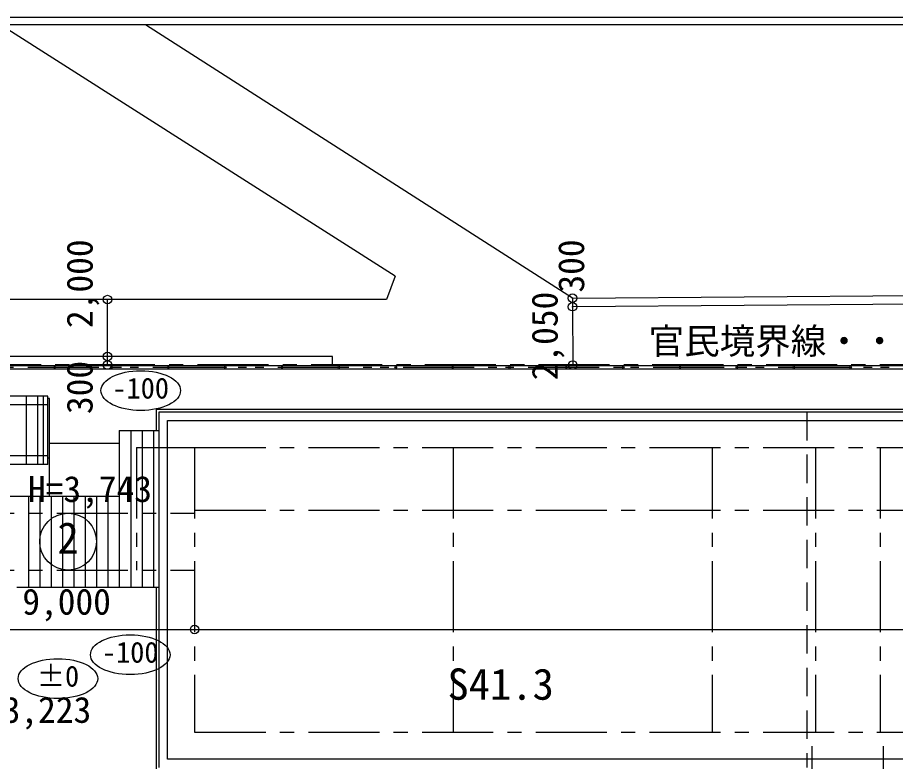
# Model space of a CAD drawing. Units: millimetres at full size, sheet at 1:500. Extents: x -140000 to 140000, y -100000 to 100000.
# Drawn here: x -30996 to -114, y 73839 to 100000 of the extents above; entities that cross this region are included whole.
import ezdxf
from ezdxf.enums import TextEntityAlignment as Align

# ---------------------------------------------------------------- set-up
doc = ezdxf.new("R2010")
doc.units = ezdxf.units.MM
doc.header["$LTSCALE"] = 500
doc.header["$PDMODE"] = 32
doc.header["$PDSIZE"] = 300
for name, pattern in [('CHAIN1', [8, 5, -1, 1, -1]), ('DASHED2', [3, 2, -1]), ('DOUBLE_CHAIN1', [8.8, 5, -1, 0.6, -0.6, 0.6, -1])]:
    doc.linetypes.add(name, pattern=pattern)
for name, color, linetype in [('2-B', 7, 'Continuous'), ('5-0', 4, 'CHAIN1'), ('5-3', 6, 'Continuous'), ('5-9', 4, 'Continuous'), ('5-A', 3, 'Continuous'), ('5-B', 7, 'Continuous'), ('5-C', 4, 'Continuous'), ('D-4', 7, 'Continuous'), ('D-8', 7, 'Continuous'), ('D-9', 4, 'Continuous'), ('D-B', 7, 'Continuous'), ('F-0', 5, 'Continuous')]:
    doc.layers.add(name, color=color, linetype=linetype)
doc.styles.add('ＭＳ ゴシック', font='')
doc.styles.get('ＭＳ ゴシック').set_extended_font_data('MS Gothic')

msp = doc.modelspace()

# ---------------------------------------------------------------- linework, layer by layer
at = {"layer": '2-B'}
for p, q in [((-33766.9, 78476.2), (-24766.9, 78476.2)), ((-24766.9, 78476.2), (53948.1, 78476.2))]:
    msp.add_line(p, q, dxfattribs=at)
at = {"layer": '5-0'}
for p, q in [((-30086.9, 84281.2), (-30086.9, 86681.2)), ((-29936.9, 86381.2), (-60236.9, 86381.2)), ((-26816.9, 84881.2), (-24766.9, 84881.2)), ((-26816.9, 84881.2), (-26816.9, 80571.2)), ((-15666.9, 84881.2), (-15666.9, 74871.2)), ((-6566.9, 84881.2), (-6566.9, 74871.2)), ((-2926.9, 84881.2), (-2926.9, 74871.2)), ((-651.9, 84881.2), (-651.9, 74871.2)), ((-29936.9, 84581.2), (-60236.9, 84581.2)), ((-33616.9, 82571.2), (-24766.9, 82571.2)), ((-30616.9, 82571.2), (-30616.9, 80571.2)), ((-24766.9, 82681.2), (53948.1, 82681.2)), ((-33616.9, 80571.2), (-24766.9, 80571.2))]:
    msp.add_line(p, q, dxfattribs=at)
at = {"layer": '5-0', "color": 7}
for p, q in [((-24766.9, 84881.2), (-24766.9, 74871.2)), ((-24766.9, 84881.2), (53948.1, 84881.2)), ((-24766.9, 74871.2), (53948.1, 74871.2)), ((-3039.4, 63871.2), (-3039.4, 74871.2)), ((-539.4, 63871.2), (-539.4, 74871.2))]:
    msp.add_line(p, q, dxfattribs=at)
at = {"layer": '5-3', "color": 3}
for p, q in [((-29936.9, 86681.2), (-60236.9, 86681.2)), ((-29936.9, 84281.2), (-29936.9, 86681.2)), ((-29936.9, 84281.2), (-60236.9, 84281.2))]:
    msp.add_line(p, q, dxfattribs=at)
at = {"layer": '5-3'}
for p, q in [((-26016.9, 73621.2), (-26016.9, 86131.2)), ((-26016.9, 86131.2), (55198.1, 86131.2)), ((-25716.9, 73921.2), (-25716.9, 85831.2)), ((-25716.9, 85831.2), (54898.1, 85831.2)), ((54898.1, 73921.2), (-25716.9, 73921.2))]:
    msp.add_line(p, q, dxfattribs=at)
at = {"layer": '5-3', "color": 7}
for p, q in [((-27416.9, 85481.2), (-27416.9, 83171.2)), ((-27416.9, 85481.2), (-26016.9, 85481.2)), ((-33696.9, 83171.2), (-27416.9, 83171.2)), ((-31016.9, 79971.2), (-26016.9, 79971.2))]:
    msp.add_line(p, q, dxfattribs=at)
at = {"layer": '5-9'}
for p, q in [((-29866.9, 86601.2), (-29936.9, 86601.2)), ((-29866.9, 83171.2), (-29866.9, 86601.2)), ((-26116.9, 86231.2), (55298.1, 86231.2)), ((-26116.9, 86231.2), (-26116.9, 85481.2)), ((-29866.9, 85031.2), (-27416.9, 85031.2)), ((-29866.9, 84501.2), (-29936.9, 84501.2)), ((-26116.9, 79971.2), (-26116.9, 73296.2))]:
    msp.add_line(p, q, dxfattribs=at)
at = {"layer": '5-A', "color": 7, "linetype": 'DASHED2'}
msp.add_line((-3226.9, 86131.2), (-3226.9, 73621.2), dxfattribs=at)
at = {"layer": '5-A'}
msp.add_circle((-29216.9, 81571.2), 1000, dxfattribs=at)
at = {"layer": '5-B'}
msp.add_point((-24766.9, 78476.2), dxfattribs=at)
at = {"layer": '5-C'}
for p, q in [((-30686.9, 84281.2), (-30686.9, 86681.2)), ((-30286.9, 84281.2), (-30286.9, 86681.2)), ((-27016.9, 85481.2), (-27016.9, 79971.2)), ((-26616.9, 85481.2), (-26616.9, 79971.2)), ((-26216.9, 85481.2), (-26216.9, 79971.2)), ((-30616.9, 83171.2), (-30616.9, 79971.2)), ((-30216.9, 83171.2), (-30216.9, 79971.2)), ((-29816.9, 83171.2), (-29816.9, 79971.2)), ((-29416.9, 83171.2), (-29416.9, 79971.2)), ((-29016.9, 83171.2), (-29016.9, 79971.2)), ((-28616.9, 83171.2), (-28616.9, 79971.2)), ((-28216.9, 83171.2), (-28216.9, 79971.2)), ((-27816.9, 83171.2), (-27816.9, 79971.2)), ((-27416.9, 83171.2), (-27416.9, 79971.2))]:
    msp.add_line(p, q, dxfattribs=at)
at = {"layer": 'D-4', "linetype": 'DOUBLE_CHAIN1'}
msp.add_line((-61437.2, 87701.2), (57815.1, 87701.2), dxfattribs=at)
at = {"layer": 'D-4'}
for centre in [(-29692.2, 87701.2), (-27692.2, 87701.2), (-25692.2, 87701.2), (-23692.2, 87701.2), (-21692.2, 87701.2), (-19692.2, 87701.2), (-17692.2, 87701.2), (-15692.2, 87701.2), (-13692.2, 87701.2), (-11692.2, 87701.2), (-9692.2, 87701.2), (-7692.2, 87701.2), (-5692.2, 87701.2), (-3692.2, 87701.2), (-1692.2, 87701.2)]:
    msp.add_circle(centre, 30, dxfattribs=at)
at = {"layer": 'D-8'}
for p, q in [((-17713.3, 90906.6), (-31595.1, 99750)), ((-11473.4, 90131.2), (-26497.7, 99750)), ((-17713.3, 90906.6), (-18018.4, 90081.2)), ((-11473.4, 90131.2), (52133.8, 90611.2)), ((52133.8, 90311.2), (-11471.1, 89831.2)), ((-18018.4, 90081.2), (-61496, 90081.2)), ((-11473.4, 90131.2), (-11471.1, 89831.2)), ((-19916.9, 88081.2), (-62066.2, 88081.2)), ((-19916.9, 87781.2), (-19916.9, 88081.2))]:
    msp.add_line(p, q, dxfattribs=at)
at = {"layer": 'D-8', "linetype": 'CHAIN1'}
msp.add_line((57832.4, 87781.2), (-62151.7, 87781.2), dxfattribs=at)
at = {"layer": 'D-9', "color": 7}
for points in [[(-61510.9, 87761.2), (57828.1, 87761.2), (59720.6, 86900)], [(-61363.5, 87641.2), (57802.1, 87641.2), (59635.7, 86806.8)]]:
    msp.add_lwpolyline(points, dxfattribs=at)
at = {"layer": 'D-B'}
for p, q in [((-27830.6, 88081.2), (-27830.6, 90081.2)), ((-11473.4, 90131.2), (-11472.6, 89831.2)), ((-11472.6, 89831.2), (-11467.3, 87781.2)), ((-27830.6, 87781.2), (-27830.6, 88081.2))]:
    msp.add_line(p, q, dxfattribs=at)
for centre, major_axis in [((-26663.2, 86880.9), (1400, 0)), ((-27031.3, 77592.6), (-1400, 0)), ((-29574.8, 76750.7), (1400, 0))]:
    msp.add_ellipse(centre, major_axis=major_axis, ratio=0.5, dxfattribs=at)
for p in [(-27830.6, 90081.2), (-11473.4, 90131.2), (-11472.6, 89831.2), (-27830.6, 88081.2), (-27830.6, 87781.2), (-11467.3, 87781.2)]:
    msp.add_point(p, dxfattribs=at)
at = {"layer": 'F-0'}
for p, q in [((140000, 100000), (-140000, 100000)), ((139750, 99750), (-139750, 99750))]:
    msp.add_line(p, q, dxfattribs=at)

# ---------------------------------------------------------------- texts
at = {"layer": '5-A', "style": 'ＭＳ ゴシック'}
for s, p in [('2', (-29591.9, 80821.2)), ('S41.3', (-15871.9, 75678.7))]:
    msp.add_text(s, height=1100, dxfattribs=at).set_placement(p, align=Align.BOTTOM_LEFT)
at = {"layer": '5-B', "style": 'ＭＳ ゴシック'}
for s, p in [('H=3,743', (-30630.6, 82686.7)), ('9,000', (-30829.4, 78726.2)), ('H=3,223', (-32766.9, 74921.2))]:
    msp.add_text(s, height=916.4, dxfattribs=at).set_placement(p, align=Align.BOTTOM_LEFT)
at = {"layer": 'D-8', "style": 'ＭＳ ゴシック'}
msp.add_text('官民境界線・・', height=916.4, dxfattribs=at).set_placement((-8796.5, 87890.9), align=Align.BOTTOM_LEFT)
at = {"layer": 'D-B', "style": 'ＭＳ ゴシック'}
for s, rotation, p in [('2,000', 90, (-28080.6, 89081.2)), ('300', 90.149, (-10787, 90329.9)), ('2,050', 90.149, (-11715.9, 87243)), ('300', 90, (-28080.6, 86056.2))]:
    msp.add_text(s, height=916.4, rotation=rotation, dxfattribs=at).set_placement(p, align=Align.BOTTOM_LEFT)
at = {"layer": 'D-B', "color": 4, "style": 'ＭＳ ゴシック'}
for s, p in [('-100', (-27663.2, 86380.9)), ('-100', (-28031.3, 77092.6)), ('±0', (-30324.8, 76250.7))]:
    msp.add_text(s, height=733.1, dxfattribs=at).set_placement(p, align=Align.BOTTOM_LEFT)

doc.saveas('drawing.dxf')
